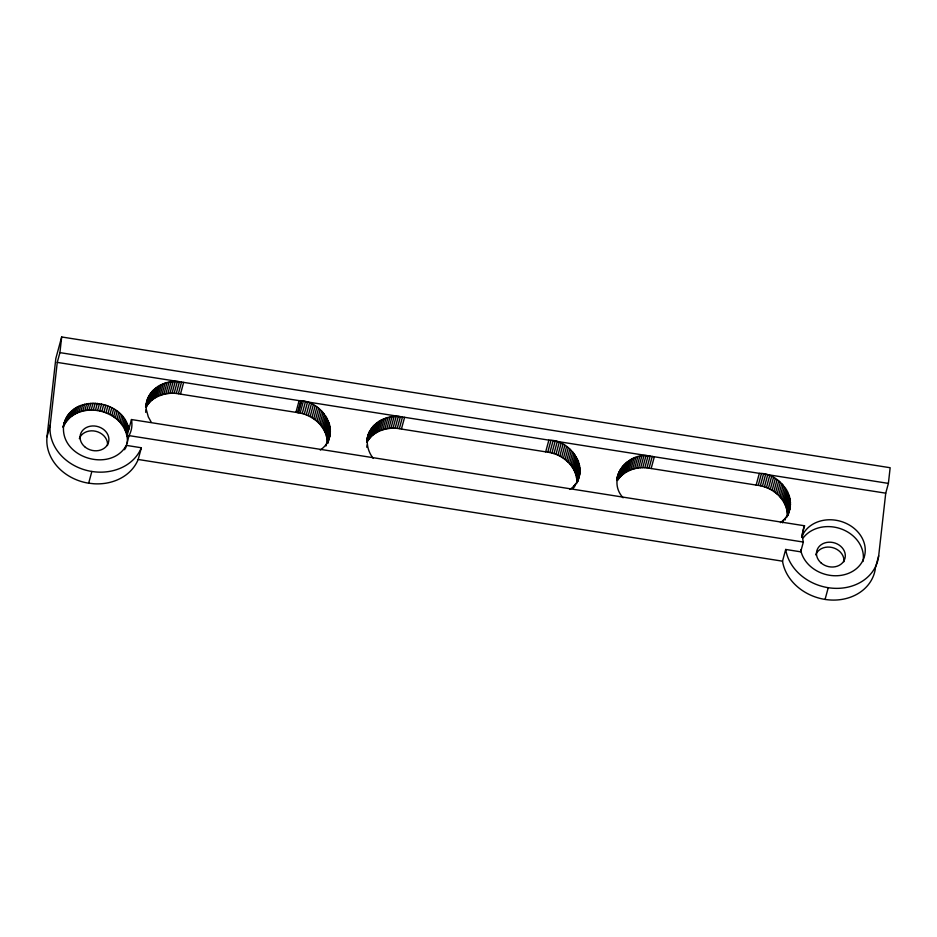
<?xml version="1.0" encoding="UTF-8"?>
<svg xmlns="http://www.w3.org/2000/svg" width="937" height="937" viewBox="0 0 937 937"><rect width="100%" height="100%" fill="white"/><g stroke="black" fill="none" stroke-linecap="round" stroke-linejoin="round"><path stroke-width="1.41" d="M320.29 450.065C342.907 434.159 323.195 400.298 299.126 400.638L57.262 362.396L50.211 425.047L47.026 436.771A46.721 39.272 15.2 0 0 88.664 483.199L93.958 483.773A48.01 40.35 15.2 0 0 138.184 459.481L782.524 561.181A48.01 40.35 15.2 0 0 825.064 599.422A46.721 39.272 15.2 0 0 875.334 568.806M569.965 489.419C592.524 473.56 572.858 439.793 548.871 440.132L303.33 401.294L300.145 413.018L180.466 394.126C167.758 391.209 152.438 395.543 145.867 407.478C145.996 390.167 163.752 379.555 179.447 381.746L176.261 393.47M780.427 522.635C802.986 506.776 783.32 473.009 759.333 473.349L553.064 440.788L549.878 452.512L401.411 429.052C388.726 426.148 373.43 430.47 366.871 442.381C366.999 425.093 384.732 414.482 400.404 416.672L397.218 428.396M47.026 436.771L55.833 358.461L61.678 336.969L890.15 467.727L888.393 483.398L885.734 493.167L878.683 555.817L875.509 567.529M57.262 362.396L59.921 352.628L61.678 336.969M128.814 429.31C123.532 398.073 68.928 392.744 63.552 426.358C60.764 458.111 110.835 472.88 126.378 445.391L141.358 447.757L138.184 459.481M370.056 430.657C365.102 439.43 367.046 450.791 373.301 458.392M620.774 468.547L617.6 480.271C623.808 470.725 635.977 466.649 646.963 467.856L650.137 456.132C627.403 451.013 606.087 479.182 623.093 497.793M63.13 426.862L64.243 422.763M63.084 427.284L64.794 421.018M65.485 419.319L63.622 426.159C76.529 399.584 121.623 408.122 126.963 436.15A33.275 27.969 15.2 0 1 127.268 443.541M64.442 424.508L66.304 417.668M65.391 422.915L67.253 416.075M66.457 421.392L68.319 414.552M67.651 419.94L69.514 413.112M68.963 418.57L70.814 411.741M70.38 417.293L72.231 410.453M71.903 416.087L73.754 409.258M73.519 414.986L75.37 408.157M75.218 413.99L77.08 407.15M77.01 413.1L78.872 406.26M78.872 412.303L80.734 405.463M80.805 411.636L82.655 404.796M82.796 411.074L84.646 404.234M84.834 410.629L86.684 403.788M86.907 410.301L88.769 403.46M89.027 410.09L90.877 403.25M91.158 410.008L93.021 403.168M93.313 410.043L95.164 403.203M95.469 410.207L97.319 403.367M97.612 410.476L99.474 403.648M99.755 410.874L101.606 404.046M101.864 411.402L103.726 404.561M103.948 412.022L105.811 405.194M105.998 412.772L107.849 405.932M88.664 483.199L91.849 471.475A48.01 40.35 15.2 0 0 141.358 447.757M107.989 413.627L109.84 406.787M109.922 414.587L111.784 407.747M111.796 415.641L113.646 408.813M113.588 416.801L115.45 409.973M115.298 418.054L117.16 411.214M116.926 419.389L118.788 412.561M118.449 420.818L120.311 413.978M119.877 422.306L121.74 415.466M121.201 423.875L123.052 417.035M122.396 425.503L124.258 418.663M123.485 427.178L125.335 420.338M124.445 428.912L126.296 422.072M125.265 430.68L127.127 423.84M125.968 432.484L127.83 425.644M126.53 434.311L128.392 427.471M126.963 436.15L131.473 419.542L804.543 525.774A33.275 27.969 15.2 0 0 803.349 542.054L800.69 551.823L785.698 549.457L782.524 561.181M124.68 449.725L125.429 446.984M125.628 448.132L129.025 435.623A33.275 27.969 15.2 0 0 131.473 419.542M145.563 406.4L149.053 395.754M145.645 406.881L148.245 397.37M146.793 405.92L149.979 394.196M145.668 412.303L147.566 399.033M147.847 404.433L151.021 392.708M149.006 403.015L152.192 391.291M150.295 401.668L153.481 389.944M151.677 400.404L154.863 388.679M153.164 399.232L156.35 387.508M154.757 398.155L157.931 386.431M156.42 397.171L159.606 385.458M158.177 396.304L161.363 384.58M160.004 395.531L163.19 383.807M161.89 394.864L165.076 383.139M163.846 394.313L167.032 382.589M165.837 393.88L169.023 382.155M167.875 393.563L171.061 381.839M169.948 393.353L173.134 381.64M172.045 393.271L175.231 381.546M174.141 393.306L177.327 381.593M178.37 393.739L181.555 382.015M180.466 394.126L183.64 382.401M295.94 412.362L299.126 400.638M297.591 412.573L300.777 400.849M298.048 412.631L301.234 400.907M298.493 412.713L301.679 400.989M330.421 431.5L327.236 443.224C327.669 428.841 315.511 416.942 302.218 413.522L305.403 401.809M304.256 414.142L307.441 402.418M306.258 414.868L309.444 403.156M308.214 415.712L311.4 403.988M310.112 416.649L313.298 404.925M311.939 417.691L315.125 405.967M313.708 418.827L316.893 407.103M315.382 420.057L318.568 408.333M316.975 421.369L320.161 409.645M318.475 422.751L321.66 411.027M319.868 424.215L323.054 412.491M321.157 425.749L324.343 414.025M322.34 427.342L325.526 415.618M323.394 428.994L326.58 417.27M324.331 430.68L327.517 418.956M325.151 432.414L328.337 420.69M325.83 434.182L329.016 422.458M326.381 435.974L329.566 424.25M326.802 437.778L329.988 426.054M327.083 439.594L330.269 427.869M325.959 445.977L326.662 443.377M327.224 441.421L330.41 429.696M327.692 442.803L330.292 433.304M327.845 443.342L330.023 435.084M366.988 439.547L368.042 435.635M366.812 440.449L368.581 433.936M366.66 441.76L369.26 432.273M367.796 440.823L370.982 429.099M366.683 447.183L367.386 444.571M368.85 439.336L372.036 427.612M370.021 437.919L373.195 426.194M371.298 436.572L374.484 424.859M372.68 435.318L375.866 423.594M374.168 434.147L377.353 422.423M375.749 433.07L378.935 421.345M377.412 432.098L380.598 420.373M379.169 431.219L382.355 419.495M380.984 430.446L384.17 418.722M382.882 429.79L386.056 418.066M384.826 429.24L388.012 417.515M386.817 428.806L390.003 417.082M388.855 428.478L392.029 416.766M390.916 428.279L394.102 416.555M393.001 428.197L396.187 416.473M395.109 428.232L398.295 416.508M399.326 428.666L402.5 416.942M401.411 429.052L404.597 417.328M545.685 451.857L548.871 440.132M547.782 452.126L550.968 440.402M580.062 469.109L576.876 480.822C576.243 467.188 564.624 456.331 551.94 453.016L555.126 441.292M553.978 453.637L557.164 441.913M555.969 454.363L559.155 442.639M557.925 455.195L561.111 443.47M559.811 456.132L562.996 444.407M561.638 457.174L564.824 445.45M563.395 458.298L566.58 446.586M565.07 459.528L568.255 447.804M566.651 460.828L569.837 449.116M568.15 462.222L571.336 450.498M569.544 463.674L572.73 451.962M570.82 465.209L574.006 453.485M572.003 466.79L575.189 455.077M573.057 468.441L576.243 456.717M573.994 470.128L577.18 458.404M574.803 471.85L577.988 460.137M575.494 473.618L578.668 461.894M576.044 475.399L579.218 463.674M573.409 488.259L574.112 485.647M576.454 477.202L579.64 465.478M574.568 486.842L575.283 484.23M576.735 479.018L579.921 467.294M576.548 483.797L580.073 470.913M577.344 482.192L579.944 472.705M577.848 481.431L579.675 474.473M617.132 477.671L617.846 475.071M616.968 478.573L618.385 473.361M616.933 479.521L619.052 471.709M617.026 480.517L619.849 470.093M618.643 478.784L621.828 467.059M619.802 477.366L622.988 465.642M621.079 476.031L624.265 464.307M622.461 474.766L625.647 463.054M623.948 473.607L627.134 461.882M625.529 472.529L628.715 460.805M627.193 471.557L630.378 459.833M628.938 470.679L632.124 458.954M630.753 469.905L633.939 458.181M632.639 469.25L635.825 457.525M634.583 468.699L637.769 456.975M636.574 468.266L639.76 456.542M638.601 467.95L641.786 456.225M640.674 467.75L643.86 456.026M642.759 467.668L645.944 455.944M644.855 467.704L648.041 455.979M646.963 467.856L649.06 468.125L652.246 456.401M649.06 468.125L651.145 468.512L654.331 456.799M651.145 468.512L756.147 485.073L759.333 473.349M756.147 485.073L758.256 485.354L761.43 473.63M758.256 485.354L760.34 485.741L763.526 474.017L885.734 493.167M787.349 515.854C787.771 501.506 775.649 489.641 762.402 486.244L765.588 474.52M764.44 486.853L767.626 475.141M766.431 487.591L769.617 475.867M768.387 488.423L771.573 476.699M770.273 489.36L773.458 477.636M772.1 490.391L775.286 478.666M773.857 491.527L777.042 479.803M775.531 492.745L778.717 481.021M777.113 494.057L780.298 482.332M778.612 495.439L781.786 483.715M779.994 496.903L783.18 485.179M781.282 498.425L784.468 486.713M782.465 500.018L785.639 488.294M783.519 501.658L786.705 489.934M784.456 503.345L787.642 491.62M785.265 505.078L788.45 493.354M785.944 506.835L789.13 495.111M782.594 522.811L783.297 520.211M786.494 508.615L789.68 496.903M786.916 510.419L790.102 498.695M785.03 520.058L785.745 517.447M787.197 512.234L790.383 500.51M787.338 514.05L790.523 502.326M787.01 517.013L790.535 504.129M787.806 515.409L790.395 505.921M788.005 515.514L790.125 507.69M801.885 535.542L804.543 525.774M825.064 599.422L828.249 587.698A46.721 39.272 15.2 0 0 878.683 555.817M59.921 352.628L888.393 483.398M129.025 435.623L803.349 542.054M760.34 485.741L762.402 486.244M549.878 452.512L551.94 453.016M300.145 413.018L302.218 413.522M151.126 421.955L148.304 416.883L146.371 409.703M79.329 438.645A14.57 12.251 15.2 0 1 95.925 431.313A14.57 12.251 15.2 0 1 107.509 445.52M815.74 554.88A14.57 12.251 15.2 0 1 832.337 547.548A14.57 12.251 15.2 0 1 843.921 561.755M91.849 471.475A46.721 39.272 15.2 0 1 50.211 425.047M828.249 587.698A48.01 40.35 15.2 0 1 785.698 549.457M801.603 537.381A32.842 27.606 15.2 0 1 852.74 527.285A32.842 27.606 15.2 0 1 849.379 572.987A32.842 27.606 15.2 0 1 800.678 549.96M803.232 537.838A32.842 27.606 15.2 0 1 842.258 529.335A32.842 27.606 15.2 0 1 862.977 561.497M84.646 446.68A14.57 12.251 15.2 0 0 108.54 442.217A14.57 12.251 15.2 0 0 90.257 426.218A14.57 12.251 15.2 0 0 84.646 446.68M821.058 562.914A14.57 12.251 15.2 0 0 844.951 558.44A14.57 12.251 15.2 0 0 826.657 542.453A14.57 12.251 15.2 0 0 821.058 562.914"/></g></svg>
